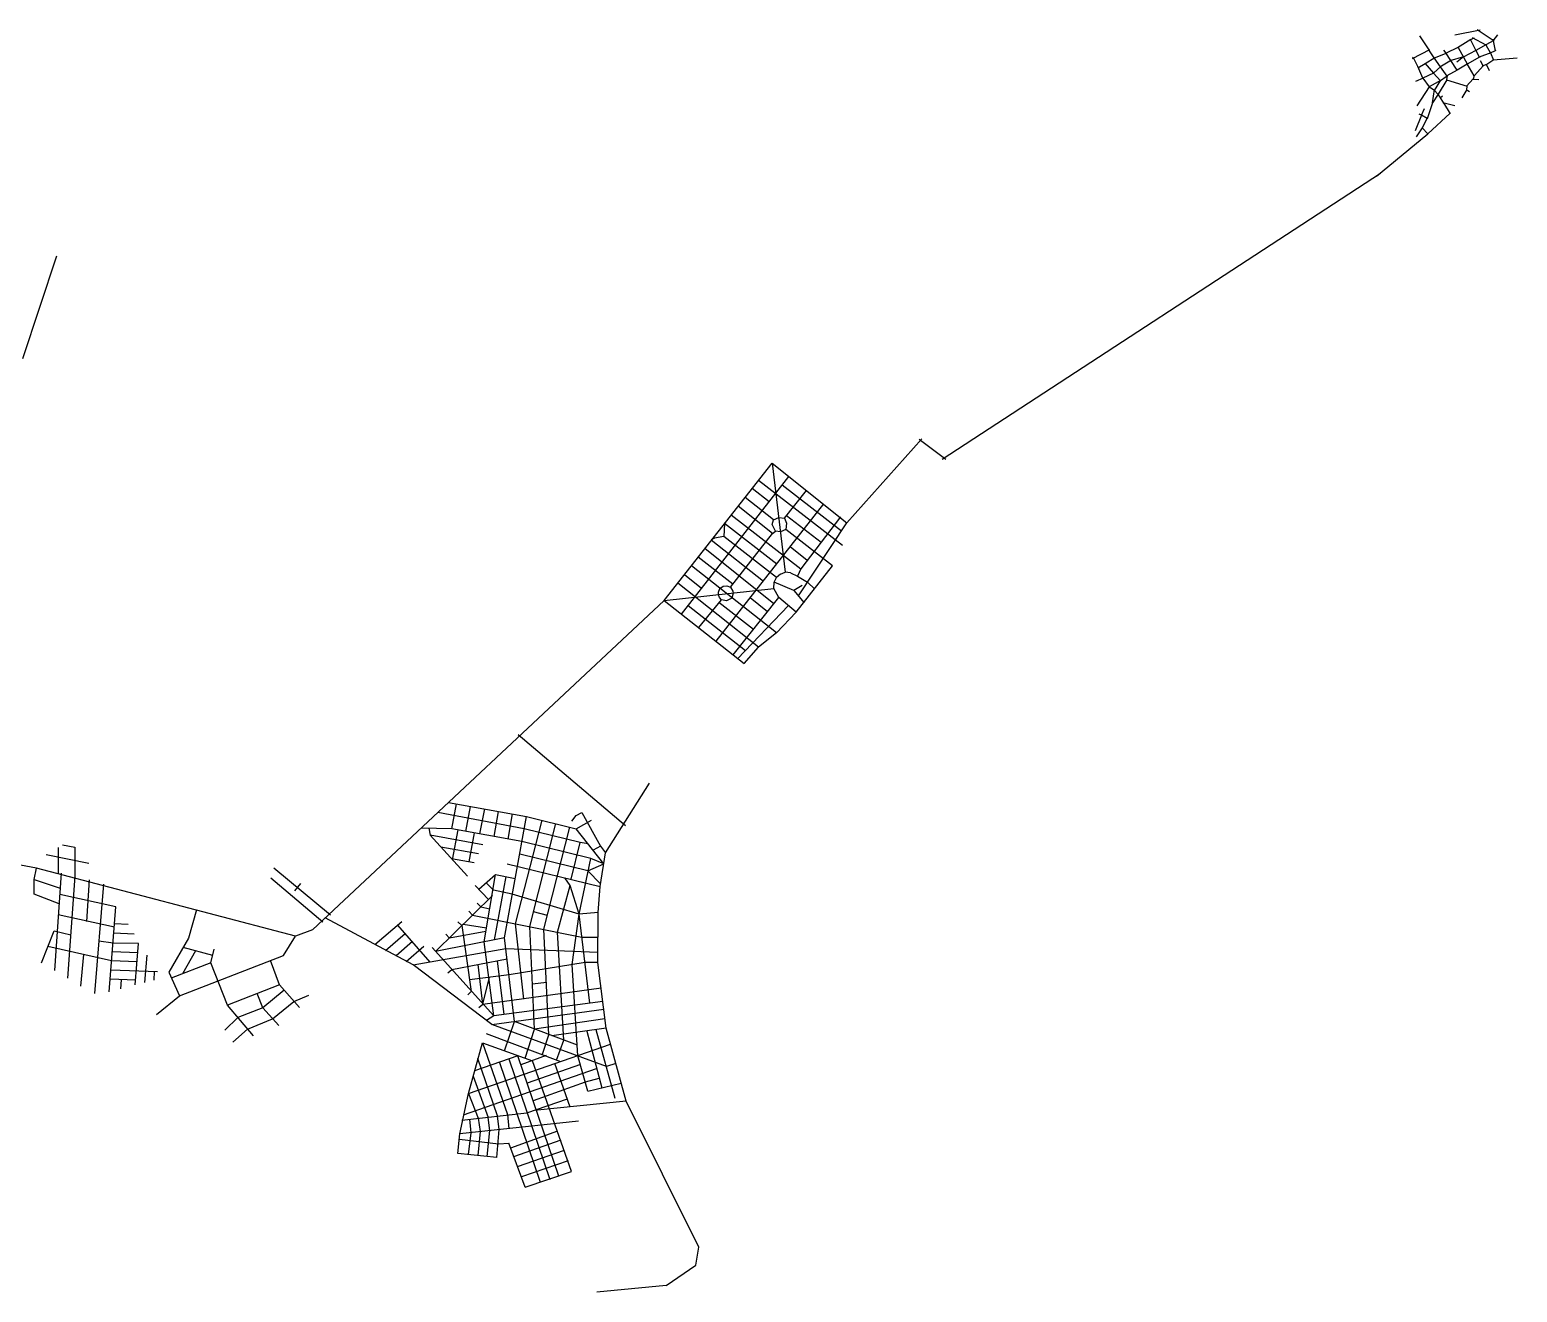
# Model space of a CAD drawing. Extents: x 363492 to 391103, y 6482114 to 6499170.
# Drawn here: x 379168 to 391103, y 6482621 to 6492745 of the extents above; entities that cross this region are included whole.
import ezdxf

# ---------------------------------------------------------------- set-up
doc = ezdxf.new("R2010")
doc.units = 0
doc.layers.get('0').update_dxf_attribs({"linetype": 'CONTINUOUS'})

msp = doc.modelspace()

# ---------------------------------------------------------------- linework, layer by layer
for p, q in [((390395, 6492583), (390322, 6492695)), ((390805, 6492742), (390603, 6492702)), ((390917, 6492654), (390782, 6492745)), ((390910, 6492655), (390948, 6492703)), ((390263, 6492515), (390400, 6492586)), ((390437, 6492519), (390394, 6492584)), ((390533, 6492556), (390513, 6492580)), ((390530, 6492558), (390633, 6492608)), ((390623, 6492602), (390730, 6492668)), ((390625, 6492607), (390704, 6492466)), ((390770, 6492579), (390668, 6492525)), ((390723, 6492664), (390759, 6492681)), ((390724, 6492668), (390770, 6492579)), ((390741, 6492683), (390851, 6492623)), ((390850, 6492624), (390770, 6492579)), ((390770, 6492579), (390799, 6492523)), ((390915, 6492659), (390850, 6492624)), ((390850, 6492624), (390887, 6492558)), ((390883, 6492556), (390933, 6492582)), ((390929, 6492576), (390910, 6492668)), ((390262, 6492526), (390269, 6492517)), ((390269, 6492517), (390313, 6492431)), ((390306, 6492440), (390364, 6492474)), ((390360, 6492478), (390431, 6492397)), ((390364, 6492474), (390442, 6492522)), ((390432, 6492517), (390531, 6492558)), ((390488, 6492448), (390437, 6492519)), ((390575, 6492501), (390482, 6492444)), ((390569, 6492497), (390529, 6492560)), ((390671, 6492527), (390561, 6492495)), ((390621, 6492421), (390569, 6492497)), ((390670, 6492527), (390617, 6492484)), ((390702, 6492468), (390621, 6492421)), ((390758, 6492376), (390701, 6492471)), ((390799, 6492524), (390702, 6492468)), ((390831, 6492459), (390756, 6492376)), ((390890, 6492559), (390798, 6492524)), ((390804, 6492497), (390830, 6492453)), ((390825, 6492455), (390858, 6492468)), ((390851, 6492464), (390915, 6492507)), ((390852, 6492470), (390876, 6492419)), ((390887, 6492559), (390913, 6492501)), ((390908, 6492504), (391103, 6492519)), ((390347, 6492357), (390286, 6492329)), ((390346, 6492356), (390304, 6492450)), ((390431, 6492397), (390346, 6492356)), ((390346, 6492357), (390396, 6492287)), ((390491, 6492340), (390396, 6492287)), ((390492, 6492452), (390431, 6492397)), ((390431, 6492397), (390488, 6492334)), ((390487, 6492340), (390435, 6492258)), ((390537, 6492343), (390469, 6492227)), ((390480, 6492333), (390540, 6492375)), ((390540, 6492373), (390488, 6492448)), ((390539, 6492377), (390536, 6492343)), ((390536, 6492343), (390700, 6492292)), ((390621, 6492421), (390537, 6492374)), ((390750, 6492350), (390696, 6492292)), ((390745, 6492348), (390793, 6492346)), ((390758, 6492380), (390748, 6492345)), ((390396, 6492287), (390296, 6492135)), ((390396, 6492287), (390444, 6492257)), ((390422, 6492158), (390438, 6492265)), ((390469, 6492227), (390422, 6492158)), ((390434, 6492264), (390472, 6492224)), ((390489, 6492197), (390466, 6492231)), ((390485, 6492198), (390502, 6492215)), ((390697, 6492266), (390657, 6492198)), ((390692, 6492266), (390720, 6492249)), ((390697, 6492296), (390695, 6492261)), ((390335, 6492059), (390359, 6492113)), ((390422, 6492159), (390379, 6492031)), ((390513, 6492157), (390485, 6492204)), ((390505, 6492160), (390603, 6492138)), ((390512, 6492158), (390563, 6492070)), ((390335, 6492059), (390283, 6491935)), ((390335, 6492059), (390315, 6492067)), ((390380, 6492034), (390334, 6492059)), ((390381, 6492036), (390339, 6491957)), ((390386, 6491910), (390564, 6492077)), ((389974, 6491570), (390386, 6491910)), ((390339, 6491958), (390291, 6491887)), ((390386, 6491910), (390339, 6491958)), ((386488, 6489302), (390006, 6491594)), ((385725, 6488791), (386325, 6489465)), ((386305, 6489461), (386518, 6489301))]:
    msp.add_line(p, q)
at = {"linetype": 'CONTINUOUS'}
for p, q in [((379113, 6490109), (379385, 6490932)), ((384259, 6488168), (385124, 6489268)), ((385124, 6489268), (385228, 6488396)), ((385124, 6489268), (385725, 6488791)), ((384397, 6488059), (385258, 6489161)), ((385015, 6489132), (385690, 6488612)), ((385135, 6488815), (384907, 6488993)), ((385100, 6488958), (384963, 6489067)), ((385682, 6488724), (385205, 6489093)), ((385224, 6488828), (385400, 6489051)), ((384674, 6487841), (385539, 6488942)), ((385128, 6488705), (384851, 6488923)), ((384741, 6488786), (384738, 6488680)), ((385161, 6488460), (384741, 6488786)), ((384797, 6488854), (385355, 6488422)), ((385125, 6488777), (385135, 6488815)), ((385151, 6488723), (385125, 6488777)), ((385135, 6488815), (385179, 6488834)), ((385179, 6488834), (385224, 6488828)), ((385224, 6488828), (385240, 6488788)), ((385240, 6488788), (385235, 6488736)), ((385518, 6488634), (385240, 6488848)), ((385337, 6488206), (385725, 6488791)), ((385674, 6488838), (385355, 6488422)), ((384662, 6488667), (384635, 6488654)), ((384635, 6488654), (385054, 6488323)), ((384738, 6488680), (384662, 6488667)), ((385159, 6488351), (384738, 6488680)), ((384791, 6488275), (385128, 6488705)), ((385128, 6488705), (385151, 6488723)), ((385192, 6488718), (385151, 6488723)), ((385235, 6488736), (385192, 6488718)), ((385609, 6488446), (385235, 6488736)), ((385139, 6488142), (384584, 6488584)), ((385406, 6488488), (385268, 6488597)), ((385159, 6487909), (384477, 6488445)), ((384810, 6488298), (384531, 6488515)), ((385192, 6488380), (385228, 6488396)), ((385273, 6488390), (385228, 6488396)), ((385318, 6488073), (385609, 6488446)), ((385355, 6488422), (385329, 6488363)), ((385014, 6487793), (384368, 6488306)), ((384558, 6488263), (384420, 6488373)), ((384704, 6488265), (384732, 6488282)), ((384732, 6488282), (384761, 6488285)), ((384761, 6488285), (384791, 6488275)), ((385137, 6488265), (385141, 6488316)), ((385141, 6488316), (385159, 6488351)), ((385299, 6488247), (385141, 6488316)), ((385192, 6488380), (385159, 6488351)), ((385273, 6488390), (385329, 6488363)), ((385365, 6488287), (385299, 6488247)), ((385329, 6488363), (385407, 6488314)), ((385407, 6488314), (385468, 6488259)), ((381436, 6485527), (384259, 6488168)), ((384259, 6488168), (385137, 6488265)), ((384259, 6488168), (384899, 6487663)), ((384535, 6487950), (384718, 6488173)), ((384693, 6488234), (384704, 6488265)), ((384694, 6488213), (384693, 6488234)), ((384701, 6488193), (384694, 6488213)), ((384718, 6488173), (384701, 6488193)), ((384758, 6488165), (384718, 6488173)), ((384802, 6488186), (384758, 6488165)), ((384791, 6488275), (384810, 6488243)), ((384813, 6488227), (384802, 6488186)), ((384810, 6488243), (384813, 6488227)), ((384811, 6487732), (385178, 6488193)), ((385086, 6488078), (384947, 6488189)), ((385178, 6488193), (385137, 6488265)), ((385318, 6488073), (385178, 6488193)), ((385299, 6488247), (385382, 6488148)), ((384450, 6488128), (384910, 6487766)), ((384974, 6487935), (384697, 6488151)), ((384846, 6487699), (385257, 6488128)), ((385159, 6487909), (385318, 6488073)), ((385159, 6487909), (385014, 6487793)), ((384899, 6487663), (385014, 6487793)), ((383087, 6487093), (383947, 6486364)), ((383788, 6486143), (384140, 6486704)), ((382529, 6486549), (383154, 6486435)), ((382554, 6486337), (382591, 6486538)), ((382668, 6486316), (382705, 6486517)), ((382779, 6486296), (382818, 6486496)), ((383135, 6486337), (382442, 6486468)), ((382895, 6486275), (382928, 6486476)), ((382977, 6485462), (383154, 6486435)), ((383006, 6486255), (383041, 6486456)), ((383066, 6485576), (383280, 6486406)), ((383154, 6486435), (383552, 6486338)), ((383180, 6485553), (383388, 6486379)), ((383518, 6486399), (383553, 6486445)), ((383552, 6486338), (383676, 6486406)), ((383553, 6486445), (383597, 6486468)), ((383597, 6486468), (383746, 6486197)), ((379223, 6486022), (377500, 6486340)), ((382554, 6486337), (382308, 6486342)), ((382371, 6486341), (382380, 6486285)), ((382803, 6486208), (382380, 6486285)), ((382380, 6486285), (382679, 6485956)), ((383116, 6486235), (382554, 6486337)), ((382559, 6486088), (382605, 6486329)), ((382694, 6486071), (382736, 6486306)), ((383585, 6486228), (383135, 6486337)), ((383294, 6485531), (383500, 6486351)), ((383775, 6486055), (383552, 6486338)), ((379395, 6486186), (379395, 6485976)), ((379430, 6486209), (379529, 6486190)), ((379529, 6486190), (379531, 6485957)), ((382769, 6486137), (382466, 6486190)), ((383647, 6486000), (383099, 6486133)), ((383670, 6486100), (383116, 6486235)), ((383511, 6485932), (383585, 6486228)), ((383648, 6486216), (383585, 6486228)), ((383746, 6486197), (383688, 6486165)), ((383745, 6485875), (383788, 6486143)), ((383746, 6486197), (383788, 6486143)), ((379204, 6485931), (379223, 6486022)), ((381299, 6485476), (379223, 6486022)), ((379643, 6486058), (379299, 6486127)), ((381127, 6486024), (381580, 6485647)), ((382733, 6486065), (382552, 6486096)), ((382998, 6486056), (383745, 6485875)), ((383576, 6485653), (383670, 6486100)), ((383647, 6486000), (383775, 6486055)), ((383775, 6486055), (383670, 6486100)), ((379203, 6485812), (379204, 6485931)), ((379204, 6485931), (379413, 6485862)), ((379421, 6485981), (379367, 6485200)), ((379531, 6485957), (379470, 6485140)), ((379645, 6485928), (379623, 6485594)), ((379760, 6485893), (379687, 6485017)), ((381102, 6485944), (381520, 6485592)), ((381341, 6485899), (381291, 6485839)), ((382771, 6485852), (382905, 6485970)), ((382813, 6485431), (382905, 6485970)), ((382888, 6485844), (382827, 6485906)), ((382988, 6485954), (382893, 6485446)), ((382905, 6485970), (383064, 6485939)), ((383504, 6485883), (383462, 6485944)), ((383748, 6485896), (383647, 6486000)), ((379404, 6485736), (379203, 6485812)), ((379860, 6485711), (379409, 6485809)), ((382424, 6485354), (382880, 6485802)), ((382848, 6485771), (382742, 6485882)), ((383039, 6485813), (382888, 6485844)), ((383576, 6485653), (383039, 6485813)), ((383403, 6485507), (383504, 6485883)), ((383576, 6485653), (383504, 6485883)), ((383728, 6485665), (383745, 6485875)), ((379805, 6485029), (379860, 6485711)), ((380506, 6485686), (380441, 6485460)), ((382692, 6485676), (382720, 6485644)), ((382759, 6485742), (382788, 6485710)), ((382788, 6485710), (382860, 6485695)), ((383323, 6485641), (383210, 6485671)), ((383519, 6485250), (383576, 6485653)), ((383728, 6485665), (383576, 6485653)), ((383663, 6484939), (383576, 6485653)), ((383727, 6485266), (383728, 6485665)), ((379847, 6485549), (379397, 6485647)), ((379958, 6485569), (379849, 6485576)), ((382244, 6485246), (381538, 6485622)), ((382153, 6485592), (381938, 6485406)), ((382381, 6485268), (382120, 6485563)), ((382604, 6485590), (382636, 6485562)), ((382636, 6485562), (382709, 6485032)), ((382646, 6485573), (382833, 6485543)), ((382720, 6485644), (383598, 6485469)), ((383131, 6484970), (383066, 6485576)), ((383219, 6484731), (383180, 6485553)), ((383333, 6484686), (383294, 6485531)), ((379262, 6485262), (379363, 6485518)), ((379363, 6485518), (379498, 6485488)), ((379837, 6485420), (379722, 6485437)), ((380041, 6485416), (379837, 6485420)), ((380006, 6485493), (379843, 6485499)), ((380015, 6485085), (380041, 6485416)), ((380441, 6485460), (380283, 6485187)), ((381204, 6485321), (381299, 6485476)), ((381436, 6485527), (381299, 6485476)), ((382022, 6485362), (382179, 6485498)), ((382239, 6485432), (382108, 6485318)), ((382977, 6485462), (382424, 6485354)), ((382535, 6485461), (382506, 6485493)), ((382827, 6485513), (382535, 6485461)), ((382891, 6484837), (382813, 6485431)), ((383057, 6484792), (382977, 6485462)), ((383453, 6484641), (383403, 6485507)), ((383598, 6485469), (383728, 6485468)), ((379824, 6485279), (379313, 6485392)), ((379579, 6485076), (379602, 6485329)), ((380035, 6485343), (379831, 6485350)), ((380091, 6485105), (380110, 6485325)), ((380369, 6484998), (381204, 6485321)), ((380499, 6485358), (380394, 6485173)), ((380636, 6485322), (380398, 6485386)), ((380622, 6485261), (380648, 6485372)), ((382188, 6485273), (382331, 6485396)), ((382244, 6485246), (382987, 6485376)), ((382396, 6485385), (382891, 6484837)), ((382554, 6485210), (382999, 6485294)), ((382987, 6485376), (383727, 6485348)), ((380194, 6485191), (379819, 6485204)), ((380030, 6485271), (379824, 6485279)), ((380166, 6485123), (380169, 6485193)), ((380283, 6485187), (380369, 6484998)), ((380622, 6485261), (380304, 6485139)), ((380756, 6484923), (380622, 6485261)), ((381173, 6485086), (381101, 6485282)), ((382876, 6484769), (382244, 6485246)), ((382523, 6485182), (382554, 6485210)), ((382804, 6484931), (382766, 6485250)), ((382918, 6485279), (382971, 6484848)), ((383623, 6485266), (383015, 6485166)), ((383565, 6484517), (383519, 6485250)), ((383727, 6485266), (383623, 6485266)), ((383793, 6484737), (383727, 6485266)), ((380018, 6485122), (379813, 6485130)), ((379899, 6485055), (379905, 6485127)), ((381173, 6485086), (380756, 6484923)), ((381333, 6484905), (381173, 6485086)), ((383015, 6485166), (382696, 6485127)), ((382804, 6484931), (382857, 6485147)), ((382804, 6484931), (383752, 6485063)), ((383314, 6485105), (383202, 6485090)), ((380185, 6484848), (380369, 6484998)), ((381039, 6484901), (380993, 6485016)), ((381209, 6485044), (381039, 6484901)), ((381117, 6484813), (381287, 6484953)), ((381287, 6484953), (381407, 6485004)), ((382709, 6485032), (382682, 6485005)), ((383766, 6484952), (382891, 6484837)), ((380837, 6484823), (380732, 6484723)), ((380964, 6484676), (380756, 6484923)), ((381039, 6484901), (380837, 6484823)), ((381167, 6484759), (381039, 6484901)), ((382771, 6484905), (382804, 6484931)), ((382891, 6484837), (382833, 6484801)), ((382876, 6484769), (383774, 6484891)), ((380798, 6484627), (380914, 6484730)), ((380914, 6484730), (381117, 6484813)), ((382830, 6484696), (383426, 6484470)), ((383796, 6484431), (382876, 6484769)), ((382977, 6484556), (383057, 6484792)), ((383562, 6484603), (383057, 6484792)), ((383143, 6484497), (383219, 6484731)), ((383783, 6484814), (383219, 6484731)), ((383793, 6484737), (383357, 6484676)), ((383638, 6484715), (383757, 6484259)), ((383864, 6484175), (383713, 6484725)), ((383953, 6484152), (383793, 6484737)), ((382687, 6484215), (382800, 6484621)), ((382687, 6484215), (383828, 6484610)), ((382800, 6484621), (383202, 6484476)), ((382800, 6484621), (383000, 6484046)), ((383281, 6484529), (383333, 6484686)), ((383395, 6484482), (383453, 6484641)), ((383084, 6484517), (382736, 6484397)), ((382921, 6484036), (382763, 6484494)), ((383265, 6483500), (382938, 6484467)), ((383013, 6484493), (383341, 6483524)), ((383414, 6483551), (383084, 6484517)), ((383311, 6484518), (383108, 6484445)), ((383515, 6483588), (383202, 6484476)), ((383646, 6484233), (383565, 6484517)), ((382647, 6484044), (383716, 6484414)), ((382727, 6484354), (382846, 6484023)), ((383586, 6484447), (383159, 6484297)), ((383505, 6484105), (383381, 6484455)), ((383626, 6484307), (383736, 6484338)), ((383870, 6484456), (383796, 6484431)), ((383209, 6484157), (383626, 6484307)), ((383646, 6484233), (383914, 6484296)), ((382619, 6483891), (382687, 6484215)), ((382687, 6484215), (382767, 6484017)), ((383157, 6484060), (383482, 6484171)), ((383953, 6484152), (383214, 6484079)), ((384537, 6482983), (383953, 6484152)), ((383571, 6483992), (382619, 6483891)), ((382636, 6484001), (383157, 6484060)), ((382696, 6484008), (382707, 6483899)), ((382767, 6484017), (382783, 6483909)), ((382859, 6483918), (382846, 6484023)), ((382934, 6483927), (382921, 6484036)), ((383000, 6484046), (383013, 6483932)), ((382602, 6483734), (382619, 6483891)), ((382707, 6483899), (382686, 6483724)), ((382783, 6483909), (382764, 6483717)), ((382837, 6483709), (382859, 6483918)), ((382916, 6483701), (382934, 6483927)), ((383027, 6483778), (383406, 6483914)), ((382617, 6483847), (382929, 6483812)), ((382929, 6483812), (383012, 6483816)), ((383144, 6483464), (383012, 6483816)), ((383052, 6483710), (383432, 6483844)), ((383082, 6483630), (383459, 6483761)), ((382916, 6483701), (382602, 6483734)), ((383488, 6483675), (383113, 6483545)), ((383144, 6483464), (383515, 6483588)), ((384513, 6482838), (384537, 6482983)), ((384274, 6482675), (384513, 6482838)), ((384274, 6482675), (383717, 6482621))]:
    msp.add_line(p, q, dxfattribs=at)

doc.saveas('drawing.dxf')
